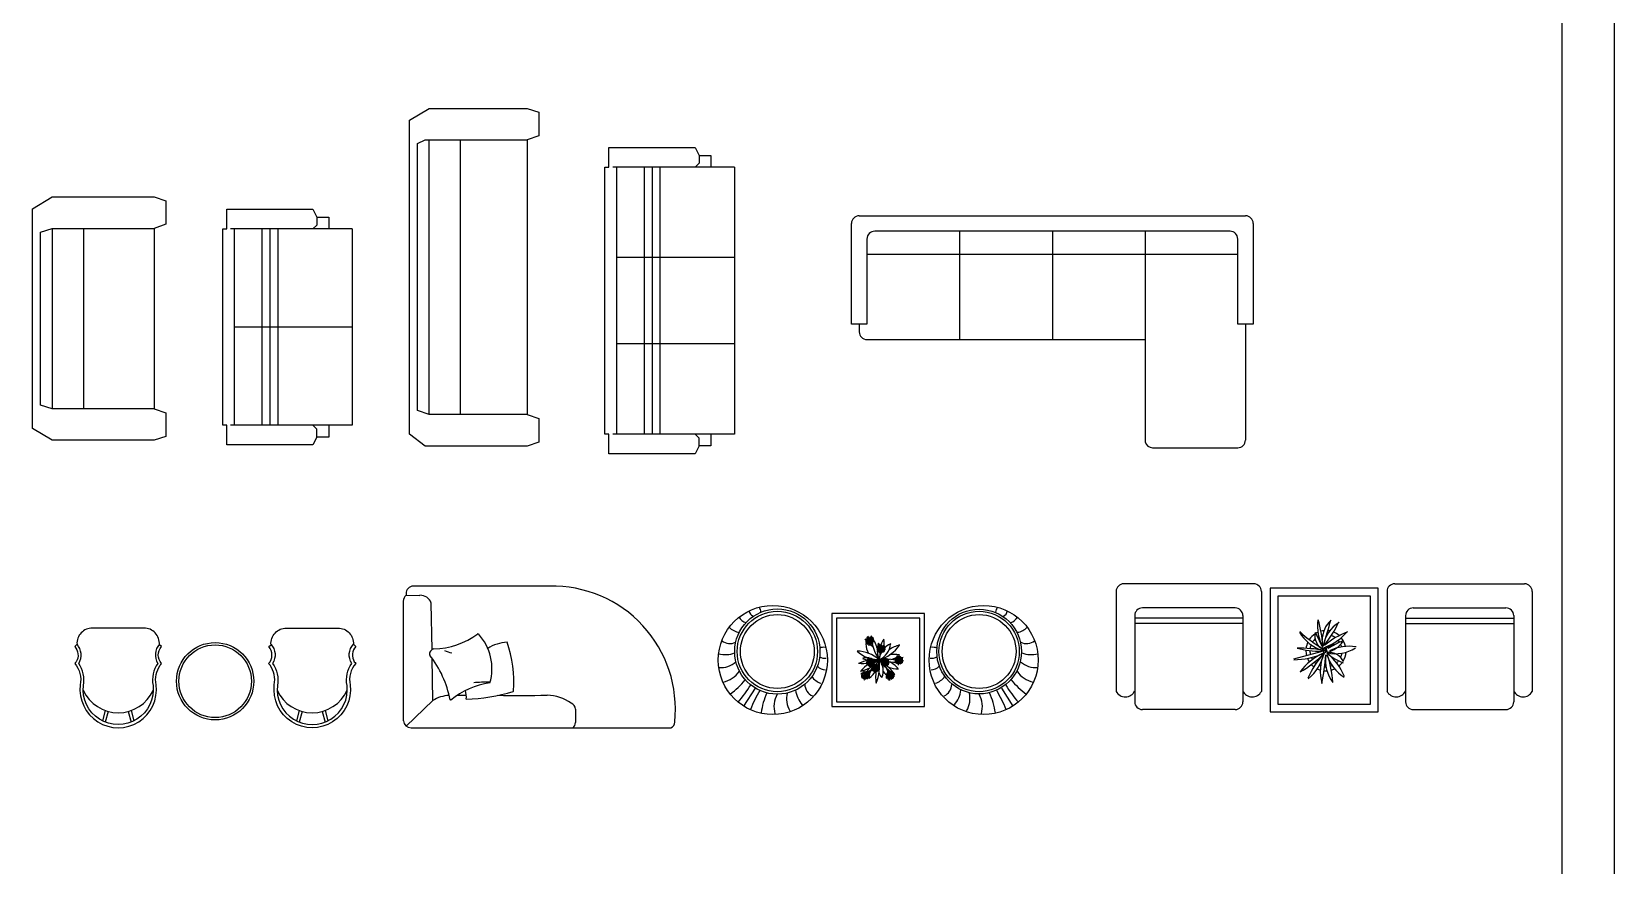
# Model space of a CAD drawing. Header units: inches. Extents: x 3.5 to 46, y 8.9 to 33.7.
# Drawn here: x 35.75 to 46, y 15.32 to 20.71 of the extents above; entities that cross this region are included whole.
import ezdxf

# ---------------------------------------------------------------- set-up
doc = ezdxf.new("R2010")
doc.units = ezdxf.units.IN
doc.header["$MEASUREMENT"] = 0
for name, color, linetype in [('02', 2, 'Continuous'), ('4', 4, 'Continuous'), ('kadrbm', 4, 'Continuous')]:
    doc.layers.add(name, color=color, linetype=linetype)

# ---------------------------------------------------------------- blocks, each defined once
blk = doc.blocks.new('kadrbm')
at = {"layer": 'kadrbm', "color": 4}
blk.add_lwpolyline([(0, 0), (0, 24.797), (21, 24.797), (21, 0), (0, 0)], close=True, dxfattribs=at)
blk.add_lwpolyline([(20.663, 0.326), (20.663, 24.46), (0.337, 24.46), (0.337, 0.326), (20.663, 0.326)], dxfattribs=at)

msp = doc.modelspace()

# ---------------------------------------------------------------- linework, layer by layer
at = {"layer": '02'}
for p, q in [((38.199, 20.136, 1.92), (38.326, 20.212, 1.92)), ((38.326, 20.212, 1.92), (38.961, 20.212, 1.92)), ((38.961, 20.212, 1.92), (39.037, 20.187, 1.92)), ((39.037, 20.187, 1.92), (39.037, 20.035, 1.92)), ((38.199, 18.104, 1.92), (38.199, 20.136, 1.92)), ((38.25, 19.984, 1.92), (38.301, 20.009, 1.92)), ((38.25, 18.257, 1.92), (38.25, 19.984, 1.92)), ((38.301, 20.009, 1.92), (38.961, 20.009, 1.92)), ((38.326, 18.231, 1.92), (38.326, 20.009, 1.92)), ((38.529, 18.231, 1.92), (38.529, 20.009, 1.92)), ((39.037, 20.035, 1.92), (38.961, 20.009, 1.92)), ((38.961, 20.009, 1.92), (38.961, 18.231, 1.92)), ((39.489, 19.832, 1.92), (39.489, 19.959, 1.92)), ((39.489, 19.959, 1.92), (40.048, 19.959, 1.92)), ((40.048, 19.959, 1.92), (40.073, 19.908, 1.92)), ((40.073, 19.908, 1.92), (40.15, 19.908, 1.92)), ((40.073, 19.908, 1.92), (40.073, 19.858, 1.92)), ((40.15, 19.908, 1.92), (40.15, 19.832, 1.92)), ((39.464, 19.832, 1.92), (39.489, 19.832, 1.92)), ((39.464, 18.105, 1.92), (39.464, 19.832, 1.92)), ((40.302, 19.832, 1.92), (39.515, 19.832, 1.92)), ((39.54, 18.105, 1.92), (39.54, 19.832, 1.92)), ((39.718, 19.832, 1.92), (39.718, 18.105, 1.92)), ((39.769, 19.832, 1.92), (39.769, 18.105, 1.92)), ((39.819, 19.832, 1.92), (39.819, 18.105, 1.92)), ((40.073, 19.858, 1.92), (40.048, 19.832, 1.92)), ((40.302, 19.832, 1.92), (40.302, 18.105, 1.92)), ((35.759, 19.563, 1.92), (35.886, 19.639, 1.92)), ((35.886, 19.639, 1.92), (36.546, 19.639, 1.92)), ((36.546, 19.639, 1.92), (36.623, 19.614, 1.92)), ((36.623, 19.614, 1.92), (36.623, 19.462, 1.92)), ((35.759, 18.141, 1.92), (35.759, 19.563, 1.92)), ((37.016, 19.432, 1.92), (37.016, 19.559, 1.92)), ((37.016, 19.559, 1.92), (37.574, 19.559, 1.92)), ((37.574, 19.559, 1.92), (37.6, 19.508, 1.92)), ((37.6, 19.508, 1.92), (37.676, 19.508, 1.92)), ((37.6, 19.508, 1.92), (37.6, 19.457, 1.92)), ((37.676, 19.508, 1.92), (37.676, 19.432, 1.92)), ((41.06, 18.817, 1.92), (41.06, 19.467, 1.92)), ((41.11, 19.517, 1.92), (43.61, 19.517, 1.92)), ((43.66, 19.467, 1.92), (43.66, 18.817, 1.92)), ((35.81, 19.411, 1.92), (35.886, 19.436, 1.92)), ((35.81, 18.293, 1.92), (35.81, 19.411, 1.92)), ((35.886, 19.436, 1.92), (36.546, 19.436, 1.92)), ((35.886, 19.436, 1.92), (35.886, 18.268, 1.92)), ((36.089, 19.436, 1.92), (36.089, 18.268, 1.92)), ((36.623, 19.462, 1.92), (36.546, 19.436, 1.92)), ((36.546, 19.436, 1.92), (36.546, 18.268, 1.92)), ((36.99, 19.432, 1.92), (37.016, 19.432, 1.92)), ((36.99, 18.162, 1.92), (36.99, 19.432, 1.92)), ((37.828, 19.432, 1.92), (37.041, 19.432, 1.92)), ((37.066, 18.162, 1.92), (37.066, 19.432, 1.92)), ((37.244, 19.432, 1.92), (37.244, 18.162, 1.92)), ((37.295, 19.432, 1.92), (37.295, 18.162, 1.92)), ((37.346, 19.432, 1.92), (37.346, 18.162, 1.92)), ((37.6, 19.457, 1.92), (37.574, 19.432, 1.92)), ((37.828, 19.432, 1.92), (37.828, 18.162, 1.92)), ((41.16, 19.367, 1.92), (41.16, 18.817, 1.92)), ((43.51, 19.417, 1.92), (41.21, 19.417, 1.92)), ((41.76, 19.417, 1.92), (41.76, 18.717, 1.92)), ((42.36, 19.417, 1.92), (42.36, 18.717, 1.92)), ((42.96, 19.417, 1.92), (42.96, 18.056, 1.92)), ((43.56, 18.817, 1.92), (43.56, 19.367, 1.92)), ((43.56, 19.267, 1.92), (41.16, 19.267, 1.92)), ((40.302, 19.248, 1.92), (39.54, 19.248, 1.92)), ((37.828, 18.797, 1.92), (37.066, 18.797, 1.92)), ((41.16, 18.817, 1.92), (41.06, 18.817, 1.92)), ((41.11, 18.817, 1.92), (41.11, 18.767, 1.92)), ((43.66, 18.817, 1.92), (43.56, 18.817, 1.92)), ((43.61, 18.817, 1.92), (43.61, 18.067, 1.92)), ((40.302, 18.689, 1.92), (39.54, 18.689, 1.92)), ((41.16, 18.717, 1.92), (42.96, 18.717, 1.92)), ((35.886, 18.268, 1.92), (35.81, 18.293, 1.92)), ((36.546, 18.268, 1.92), (35.886, 18.268, 1.92)), ((36.546, 18.268, 1.92), (36.623, 18.242, 1.92)), ((36.623, 18.242, 1.92), (36.623, 18.09, 1.92)), ((38.326, 18.231, 1.92), (38.25, 18.257, 1.92)), ((35.886, 18.065, 1.92), (35.759, 18.141, 1.92)), ((37.016, 18.162, 1.92), (36.99, 18.162, 1.92)), ((37.016, 18.035, 1.92), (37.016, 18.162, 1.92)), ((37.828, 18.162, 1.92), (37.041, 18.162, 1.92)), ((37.6, 18.137, 1.92), (37.574, 18.162, 1.92)), ((37.6, 18.086, 1.92), (37.6, 18.137, 1.92)), ((37.676, 18.162, 1.92), (37.676, 18.086, 1.92)), ((38.961, 18.231, 1.92), (38.326, 18.231, 1.92)), ((38.961, 18.231, 1.92), (39.037, 18.206, 1.92)), ((39.037, 18.206, 1.92), (39.037, 18.053, 1.92)), ((36.546, 18.065, 1.92), (35.886, 18.065, 1.92)), ((36.623, 18.09, 1.92), (36.546, 18.065, 1.92)), ((37.574, 18.035, 1.92), (37.016, 18.035, 1.92)), ((37.6, 18.086, 1.92), (37.574, 18.035, 1.92)), ((37.676, 18.086, 1.92), (37.6, 18.086, 1.92)), ((38.301, 18.028, 1.92), (38.199, 18.104, 1.92)), ((39.037, 18.053, 1.92), (38.961, 18.028, 1.92)), ((39.489, 18.105, 1.92), (39.464, 18.105, 1.92)), ((39.489, 17.978, 1.92), (39.489, 18.105, 1.92)), ((40.302, 18.105, 1.92), (39.515, 18.105, 1.92)), ((40.073, 18.08, 1.92), (40.048, 18.105, 1.92)), ((40.073, 18.029, 1.92), (40.073, 18.08, 1.92)), ((40.15, 18.105, 1.92), (40.15, 18.029, 1.92)), ((38.961, 18.028, 1.92), (38.301, 18.028, 1.92)), ((40.048, 17.978, 1.92), (39.489, 17.978, 1.92)), ((40.073, 18.029, 1.92), (40.048, 17.978, 1.92)), ((40.15, 18.029, 1.92), (40.073, 18.029, 1.92)), ((43.009, 18.017, 1.92), (43.56, 18.017, 1.92)), ((39.106, 17.122, 0.343), (38.214, 17.122, 0.343)), ((43.663, 17.137), (42.823, 17.137)), ((44.576, 17.137), (45.416, 17.137)), ((38.159, 17.025, 0.343), (38.159, 16.25, 0.343)), ((38.177, 17.063, 0.343), (38.266, 17.062, 0.343)), ((38.345, 16.711, 0.343), (38.339, 17.012, 0.343)), ((42.773, 17.087), (42.773, 16.441)), ((43.713, 17.087), (43.713, 16.441)), ((44.526, 17.087), (44.526, 16.441)), ((45.466, 17.087), (45.466, 16.441)), ((42.893, 16.931), (42.893, 16.374)), ((43.593, 16.915), (42.893, 16.915)), ((43.543, 16.981), (42.943, 16.981)), ((43.593, 16.931), (43.593, 16.374)), ((44.646, 16.931), (44.646, 16.374)), ((44.646, 16.915), (45.346, 16.915)), ((44.696, 16.981), (45.296, 16.981)), ((45.346, 16.931), (45.346, 16.374)), ((43.593, 16.881), (42.893, 16.881)), ((44.646, 16.881), (45.346, 16.881)), ((44.107, 16.7), (43.92, 16.65)), ((44.139, 16.725), (44.184, 16.75)), ((38.351, 16.383, 0.343), (38.346, 16.655, 0.343)), ((38.566, 16.415, 0.343), (38.506, 16.415, 0.343)), ((40.436, 16.463), (40.362, 16.346)), ((42.03, 16.463), (42.104, 16.346)), ((36.23, 16.317), (36.212, 16.25)), ((36.249, 16.312), (36.23, 16.242)), ((36.378, 16.312), (36.397, 16.242)), ((36.398, 16.317), (36.415, 16.25)), ((37.485, 16.317), (37.467, 16.25)), ((37.505, 16.312), (37.486, 16.242)), ((37.634, 16.312), (37.653, 16.242)), ((37.653, 16.317), (37.671, 16.25)), ((38.351, 16.383, 0.343), (38.177, 16.217, 0.343)), ((39.273, 16.327, 0.343), (39.273, 16.239, 0.343)), ((43.543, 16.324), (42.943, 16.324)), ((44.696, 16.324), (45.296, 16.324)), ((38.209, 16.206, 0.343), (39.89, 16.206, 0.343))]:
    msp.add_line(p, q, dxfattribs=at)
for points in [[(43.769, 17.108), (43.769, 16.308), (44.469, 16.308), (44.469, 17.108)], [(43.819, 17.058), (43.819, 16.358), (44.419, 16.358), (44.419, 17.058)], [(40.933, 16.344), (41.533, 16.344), (41.533, 16.944), (40.933, 16.944)], [(40.963, 16.374), (41.503, 16.374), (41.503, 16.914), (40.963, 16.914)]]:
    msp.add_lwpolyline(points, close=True, dxfattribs=at)
for points in [[(36.032, 16.622, -0.230676), (36.068, 16.483, 1.130279), (36.559, 16.484, -0.205956), (36.586, 16.61, -0.042235), (36.595, 16.621, -0.388686), (36.595, 16.732), (36.58, 16.743, 0.440011), (36.48, 16.851), (36.147, 16.851, 0.430773), (36.047, 16.746), (36.032, 16.732, -0.337855), (36.041, 16.632)], [(37.842, 16.633, 0.02246), (37.851, 16.622, 0.230676), (37.815, 16.483, -1.130341), (37.324, 16.484, 0.205956), (37.297, 16.61, 0.042235), (37.287, 16.621, 0.388686), (37.288, 16.732), (37.303, 16.743, -0.440011), (37.402, 16.851), (37.736, 16.851, -0.430773), (37.836, 16.746), (37.851, 16.732, 0.337855), (37.842, 16.632)], [(36.58, 16.746, 0.337855), (36.57, 16.622, 0.205956), (36.539, 16.48, -1.124625), (36.088, 16.48, 0.205956), (36.058, 16.622, 0.337855), (36.047, 16.746, 0.337855)], [(37.303, 16.746, -0.337855), (37.313, 16.622, -0.205956), (37.344, 16.48, 1.124625), (37.795, 16.48, -0.205956), (37.825, 16.622, -0.337855), (37.836, 16.746, -0.337855)], [(36.041, 16.633, -0.02246), (36.032, 16.622, -0.02246)]]:
    msp.add_lwpolyline(points, format="xyb", dxfattribs=at)
for centre, radius in [((40.551, 16.644), 0.353), ((40.58, 16.699), 0.276), ((40.58, 16.699), 0.26), ((40.58, 16.699), 0.239), ((41.915, 16.644), 0.353), ((41.886, 16.699), 0.274), ((41.886, 16.699), 0.26), ((41.886, 16.699), 0.239), ((36.941, 16.507), 0.25), ((36.941, 16.507), 0.235)]:
    msp.add_circle(centre, radius, dxfattribs=at)
for centre, radius, start, end in [((41.11, 19.467, 1.92), 0.05, 90, 180), ((43.61, 19.467, 1.92), 0.05, 0, 90), ((41.21, 19.367, 1.92), 0.05, 90, 180), ((43.51, 19.367, 1.92), 0.05, 0, 90), ((41.16, 18.767, 1.92), 0.05, 180, 270), ((43.009, 18.067, 1.92), 0.05, 192.6759, 270), ((43.56, 18.067, 1.92), 0.05, 270, 0), ((38.231, 17.07, 0.343), 0.0546, 107.7074, 187.4168), ((39.125, 16.327, 0.343), 0.795, 353.9619, 91.4141), ((42.823, 17.087), 0.05, 90, 180), ((43.663, 17.087), 0.05, 0, 90), ((44.576, 17.087), 0.05, 90, 180), ((45.416, 17.087), 0.05, 0, 90), ((38.209, 17.025, 0.343), 0.05, 130.5939, 179.9772), ((38.269, 16.988, 0.343), 0.0747, 19.2623, 92.229), ((40.393, 16.952), 0.068, 206.1897, 255.3718), ((40.447, 16.974), 0.0526, 193.1016, 242.9257), ((40.424, 16.953), 0.0494, 0.5279, 41.0085), ((42.042, 16.953), 0.0494, 138.9915, 179.4721), ((42.019, 16.974), 0.0526, 297.0743, 346.8984), ((42.073, 16.952), 0.068, 284.6282, 333.8103), ((42.943, 16.931), 0.05, 90, 180), ((43.543, 16.931), 0.05, 0, 90), ((44.366, 16.863), 0.29, 172.0464, 209.2724), ((43.293, 16.677), 0.82, 4.1768, 16.1059), ((35.135, 19.463), 9.384, 343.1, 344.1681), ((44.696, 16.931), 0.05, 90, 180), ((45.296, 16.931), 0.05, 0, 90), ((38.344, 17.217, 0.343), 0.501, 271.5036, 306.3218), ((38.642, 16.81, 0.343), 0.003, 43.0031, 126.3218), ((38.405, 16.589, 0.343), 0.328, 343.4849, 43.0031), ((40.349, 16.934), 0.112, 223.7824, 261.6299), ((42.117, 16.934), 0.112, 278.3701, 316.2176), ((44.587, 17.512), 0.927, 227.5232, 239.4062), ((44.184, 16.953), 0.258, 209.9306, 252.9527), ((44.131, 16.704), 0.13, 123.0749, 146.1374), ((44.153, 16.798), 0.0939, 165.9187, 246.4457), ((44.665, 17.054), 0.645, 200.7855, 211.5789), ((44.131, 16.704), 0.13, 113.635, 120.4363), ((44.131, 16.704), 0.13, 96.3918, 104.2793), ((44.131, 16.704), 0.104, 102.1679, 105.404), ((44.269, 16.777), 0.162, 130.0083, 182.7048), ((44.333, 16.697), 0.223, 121.6153, 170.1372), ((43.637, 17.146), 0.631, 319.6107, 336.1427), ((44.506, 16.258), 0.616, 112.5722, 128.3507), ((44.024, 17.027), 0.315, 289.6875, 320.5302), ((44.131, 16.704), 0.104, 85.5574, 87.8912), ((44.131, 16.704), 0.13, 79.4006, 84.9985), ((44.131, 16.704), 0.104, 53.8395, 70.5046), ((44.131, 16.704), 0.13, 48.7081, 68.0063), ((38.361, 16.684, 0.343), 0.032, 98.1272, 196.9629), ((38.525, 16.944, 0.343), 0.259, 247.2722, 258.4848), ((38.854, 16.472, 0.343), 0.289, 94.6149, 121.0252), ((38.045, 16.497, 0.343), 0.829, 356.33, 18.5328), ((40.273, 16.836), 0.0856, 232.3285, 295.766), ((40.877, 16.677), 0.0494, 76.3113, 116.7919), ((41.589, 16.677), 0.0494, 63.2081, 103.6887), ((42.193, 16.836), 0.0856, 244.234, 307.6715), ((43.943, 15.624), 1.097, 80.7455, 89.9594), ((44.081, 17.174), 0.473, 253.2117, 272.6473), ((44.131, 16.704), 0.13, 178.2998, 194.0093), ((44.131, 16.704), 0.13, 154.3606, 173.0558), ((44.131, 16.704), 0.104, 179.9063, 193.7576), ((44.131, 16.704), 0.104, 157.6452, 172.2569), ((44.131, 16.704), 0.104, 132.576, 146.8404), ((44.131, 16.704), 0.104, 116.9753, 122.3646), ((44.132, 16.725), 0.00576, 109.6875, 38.9221), ((44.195, 16.919), 0.234, 256.1764, 302.74), ((44.466, 16.214), 0.598, 112.1939, 122.6137), ((44.096, 16.865), 0.176, 285.5054, 324.7561), ((44.279, 16.448), 0.285, 80.5683, 116.0168), ((44.131, 16.704), 0.104, 31.9197, 40.9321), ((44.131, 16.704), 0.104, 13.5857, 24.3796), ((44.131, 16.704), 0.13, 12.2213, 40.4279), ((37.824, 16.27, 0.343), 0.648, 10.3713, 38.5808), ((40.242, 16.856), 0.177, 256.3269, 290.4035), ((40.212, 16.748), 0.153, 265.9938, 310.6689), ((40.89, 16.649), 0.068, 221.948, 271.1302), ((40.884, 16.708), 0.0526, 234.3941, 284.2182), ((41.582, 16.708), 0.0526, 255.7818, 305.6059), ((41.576, 16.649), 0.068, 268.8698, 318.052), ((42.254, 16.748), 0.153, 229.3311, 274.0062), ((42.224, 16.856), 0.177, 249.5965, 283.6731), ((43.921, 17.119), 0.473, 270.242, 294.0498), ((43.657, 17.121), 0.633, 298.9098, 316.6574), ((44.274, 16.332), 0.39, 114.3367, 142.802), ((44.131, 16.704), 0.13, 202.1556, 214.1729), ((44.59, 16.271), 0.63, 138.6584, 156.0848), ((43.82, 16.757), 0.306, 310.0008, 346.4192), ((44.131, 16.704), 0.104, 204.5784, 213.2064), ((44.131, 16.704), 0.13, 223.2309, 233.1529), ((44.131, 16.704), 0.104, 224.5489, 232.0982), ((44.131, 16.704), 0.104, 245.4643, 250.4248), ((44.375, 16.57), 0.281, 155.269, 195.9092), ((41.467, 16.953), 2.678, 350.1053, 354.1165), ((44.131, 16.704), 0.104, 264.544, 270.0245), ((44.364, 16.64), 0.236, 171.2259, 217.0636), ((43.932, 16.417), 0.34, 20.6384, 52.9635), ((44.156, 16.598), 0.0939, 20.8411, 100.5336), ((44.407, 17.023), 0.43, 231.4571, 247.4335), ((43.463, 16.447), 0.715, 4.3837, 18.8918), ((44.369, 16.741), 0.239, 195.1243, 240.0802), ((44.131, 16.704), 0.104, 286.14, 292.5752), ((44.131, 16.704), 0.104, 311.8118, 321.9456), ((44.131, 16.704), 0.13, 310.585, 324.5836), ((44.131, 16.704), 0.104, 335.8277, 351.8705), ((44.131, 16.704), 0.13, 328.6677, 356.2506), ((38.777, 16.019, 0.343), 0.48, 96.9341, 130.3061), ((38.716, 15.312, 0.343), 1.189, 90.0566, 94.8849), ((40.196, 16.664), 0.166, 281.3402, 326.3895), ((40.014, 16.797), 0.455, 304.9832, 321.9077), ((40.894, 16.602), 0.112, 215.69, 253.5374), ((41.572, 16.602), 0.112, 286.4626, 324.31), ((42.452, 16.797), 0.455, 218.0923, 235.0168), ((42.27, 16.664), 0.166, 213.6105, 258.6598), ((44.131, 16.704), 0.13, 244.0886, 253.4526), ((44.131, 16.704), 0.13, 264.0668, 272.6738), ((44.131, 16.704), 0.13, 285.241, 295.5014), ((36.314, 16.553), 0.25, 204.6808, 335.3192), ((37.569, 16.553), 0.25, 204.6808, 335.3192), ((38.472, 16.175, 0.343), 0.241, 93.9665, 120.3856), ((38.395, 16.402, 0.343), 0.172, 356.2998, 15.2795), ((38.523, 17.594, 0.343), 1.204, 272.0399, 286.7418), ((38.912, 26.156, 0.343), 9.741, 269.1506, 271.0472), ((38.869, 16.444, 0.343), 0.003, 286.7418, 356.33), ((39.083, 16.13, 0.343), 0.286, 55.4128, 88.498), ((39.719, 16.905), 0.808, 318.7099, 328.4488), ((41.158, 16.029), 0.808, 148.8711, 158.61), ((40.926, 16.242), 0.455, 155.4121, 172.3366), ((40.724, 16.342), 0.166, 150.9303, 195.9796), ((40.792, 16.395), 0.153, 166.6509, 211.3261), ((40.874, 16.471), 0.177, 186.9163, 220.993), ((40.843, 16.489), 0.0856, 181.5539, 244.9914), ((41.623, 16.489), 0.0856, 295.0086, 358.4461), ((41.592, 16.471), 0.177, 319.007, 353.0837), ((41.674, 16.395), 0.153, 328.6739, 13.3491), ((41.741, 16.342), 0.166, 344.0204, 29.0697), ((41.54, 16.242), 0.455, 7.6634, 24.5879), ((41.308, 16.029), 0.808, 21.39, 31.1289), ((42.747, 16.905), 0.808, 211.5512, 221.2901), ((42.832, 16.473), 0.0672, 208.1149, 334.3887), ((43.654, 16.473), 0.0672, 205.6113, 331.8851), ((44.585, 16.473), 0.0672, 208.1149, 334.3887), ((45.407, 16.473), 0.0672, 205.6113, 331.8851), ((38.465, 16.388, 0.343), 0.003, 190.3713, 310.3061), ((39.233, 16.327, 0.343), 0.04, 359.9772, 72.8506), ((42.943, 16.374), 0.05, 180, 270), ((43.543, 16.374), 0.05, 270, 0), ((44.696, 16.374), 0.05, 180, 270), ((45.296, 16.374), 0.05, 270, 0), ((38.209, 16.256, 0.343), 0.05, 186.3441, 269.9772), ((39.233, 16.239, 0.343), 0.04, 305.153, 359.9772), ((39.88, 16.24, 0.343), 0.0361, 286.5753, 4.7894)]:
    msp.add_arc(centre, radius, start, end, dxfattribs=at)
for points in [[(44.11, 16.704), (44.113, 16.687), (44.119, 16.704), (44.123, 16.687)], [(44.117, 16.73), (44.124, 16.687), (44.135, 16.723), (44.143, 16.698)]]:
    msp.add_solid(points, dxfattribs=at)
at = {"layer": '4'}
for centre, radius, start, end in [((41.464, 16.806), 0.276, 181.0347, 215.3335), ((40.962, 16.641), 0.276, 16.0441, 35.3335), ((41.099, 16.499), 0.202, 46.5624, 90.8436), ((41.236, 16.848), 0.202, 226.5624, 270.8436), ((41.148, 16.738), 0.0405, 46.5624, 90.8436), ((41.175, 16.808), 0.0405, 226.5624, 270.8436), ((41.172, 16.714), 0.0537, 85.5391, 114.6268), ((41.154, 16.817), 0.0537, 265.5391, 294.6268), ((41.184, 16.728), 0.0405, 101.2054, 142.1916), ((41.144, 16.793), 0.0405, 281.2054, 299.3927), ((41.253, 16.744), 0.0998, 177.3463, 214.3867), ((41.139, 16.65), 0.0998, 53.6976, 81.4479), ((41.162, 16.733), 0.0375, 91.7019, 101.5379), ((41.168, 16.804), 0.0375, 248.4565, 281.5379), ((41.205, 16.721), 0.0551, 122.4479, 148.7105), ((41.129, 16.796), 0.0551, 302.4479, 328.7105), ((41.179, 16.787), 0.02, 177.3463, 214.3867), ((41.156, 16.769), 0.02, 53.6976, 81.4479), ((41.144, 16.77), 0.0323, 306.2366, 355.5237), ((41.195, 16.742), 0.0323, 154.6443, 175.5237), ((41.121, 16.767), 0.0553, 16.0441, 35.3335), ((41.221, 16.8), 0.0553, 181.0347, 215.3335), ((41.117, 16.76), 0.0595, 337.9745, 7.6991), ((41.231, 16.745), 0.0595, 170.2861, 187.6991), ((41.206, 16.78), 0.0323, 162.7458, 201.4439), ((41.145, 16.777), 0.0323, 342.7458, 21.4439), ((41.201, 16.765), 0.0255, 113.8981, 174.104), ((41.166, 16.791), 0.0255, 293.8981, 354.104), ((41.163, 16.813), 0.0473, 285.4903, 325.7263), ((41.136, 16.705), 0.0743, 36.2562, 57.9103), ((41.236, 16.812), 0.0743, 216.2562, 237.9103), ((41.16, 16.754), 0.0212, 335.5328, 41.9453), ((41.185, 16.695), 0.0736, 73.8469, 97.4626), ((41.196, 16.838), 0.0736, 253.8469, 277.4626), ((41.195, 16.759), 0.0212, 203.2839, 221.9453), ((41.212, 16.774), 0.0367, 145.5383, 164.4558), ((41.208, 16.77), 0.0319, 214.1854, 235.0337), ((41.146, 16.788), 0.0367, 348.8253, 9.2585), ((41.158, 16.742), 0.0319, 4.6144, 28.6926), ((41.2, 16.786), 0.0306, 246.3876, 271.4044), ((41.215, 16.741), 0.0473, 105.4903, 123.6876), ((41.196, 16.742), 0.0323, 78.242, 101.2871), ((41.177, 16.737), 0.0306, 37.7343, 66.5513), ((41.183, 16.799), 0.0323, 285.0191, 307.5292), ((41.25, 16.756), 0.0405, 226.5624, 270.8436), ((41.222, 16.687), 0.0405, 46.5624, 90.8436), ((41.246, 16.662), 0.0537, 85.5391, 114.6268), ((41.228, 16.765), 0.0537, 265.5391, 294.6268), ((41.258, 16.676), 0.0405, 101.2054, 142.1916), ((41.218, 16.741), 0.0405, 281.2054, 299.3927), ((41.389, 16.705), 0.162, 162.7458, 201.4439), ((41.236, 16.681), 0.0375, 91.7019, 101.5379), ((41.243, 16.753), 0.0375, 248.4565, 281.5379), ((41.253, 16.736), 0.02, 177.3463, 214.3867), ((41.23, 16.717), 0.02, 53.6976, 81.4479), ((41.28, 16.669), 0.0551, 122.4479, 148.7105), ((41.203, 16.745), 0.0551, 302.4479, 328.7105), ((41.084, 16.694), 0.162, 342.7458, 21.4439), ((41.218, 16.718), 0.0323, 306.2366, 355.5237), ((41.269, 16.69), 0.0323, 154.6443, 175.5237), ((41.365, 16.633), 0.127, 113.8981, 174.104), ((41.187, 16.762), 0.127, 293.8981, 354.104), ((41.175, 16.874), 0.237, 285.4903, 325.7263), ((41.195, 16.715), 0.0553, 16.0441, 35.3335), ((41.295, 16.748), 0.0553, 181.0347, 215.3335), ((41.42, 16.675), 0.184, 145.5383, 164.4558), ((41.191, 16.708), 0.0595, 337.9745, 7.6991), ((41.305, 16.694), 0.0595, 170.2861, 187.6991), ((41.28, 16.728), 0.0323, 162.7458, 201.4439), ((41.219, 16.726), 0.0323, 342.7458, 21.4439), ((41.275, 16.713), 0.0255, 113.8981, 174.104), ((41.24, 16.739), 0.0255, 293.8981, 354.104), ((41.237, 16.762), 0.0473, 285.4903, 325.7263), ((41.26, 16.643), 0.0736, 73.8469, 97.4626), ((41.271, 16.787), 0.0736, 253.8469, 277.4626), ((41.211, 16.653), 0.0743, 36.2562, 57.9103), ((41.31, 16.76), 0.0743, 216.2562, 237.9103), ((41.234, 16.702), 0.0212, 335.5328, 41.9453), ((41.269, 16.707), 0.0212, 203.2839, 221.9453), ((41.286, 16.722), 0.0367, 145.5383, 164.4558), ((41.282, 16.719), 0.0319, 214.1854, 235.0337), ((41.22, 16.737), 0.0367, 348.8253, 9.2585), ((41.232, 16.69), 0.0319, 4.6144, 28.6926), ((41.274, 16.735), 0.0306, 246.3876, 271.4044), ((41.289, 16.689), 0.0473, 105.4903, 123.6876), ((41.27, 16.69), 0.0323, 78.242, 101.2871), ((41.251, 16.685), 0.0306, 37.7343, 66.5513), ((41.257, 16.748), 0.0323, 285.0191, 307.5292), ((41.087, 16.75), 0.184, 348.8253, 9.2585), ((41.434, 16.513), 0.237, 105.4903, 123.6876), ((41.218, 16.378), 0.268, 85.5391, 114.6268), ((41.127, 16.89), 0.268, 265.5391, 294.6268), ((41.278, 16.447), 0.202, 101.2054, 142.1916), ((41.17, 16.471), 0.188, 91.7019, 101.5379), ((41.201, 16.829), 0.188, 248.4565, 281.5379), ((41.003, 16.789), 0.276, 302.4479, 328.7105), ((41.386, 16.413), 0.276, 122.4479, 148.7105), ((41.153, 16.602), 0.0405, 46.5624, 90.8436), ((41.181, 16.672), 0.0405, 226.5624, 270.8436), ((41.177, 16.578), 0.0537, 85.5391, 114.6268), ((41.159, 16.68), 0.0537, 265.5391, 294.6268), ((41.189, 16.592), 0.0405, 101.2054, 142.1916), ((41.149, 16.656), 0.0405, 281.2054, 299.3927), ((41.167, 16.597), 0.0375, 91.7019, 101.5379), ((41.174, 16.668), 0.0375, 248.4565, 281.5379), ((41.161, 16.632), 0.02, 53.6976, 81.4479), ((41.184, 16.651), 0.02, 177.3463, 214.3867), ((41.211, 16.585), 0.0551, 122.4479, 148.7105), ((41.134, 16.66), 0.0551, 302.4479, 328.7105), ((41.149, 16.634), 0.0323, 306.2366, 355.5237), ((41.2, 16.605), 0.0323, 154.6443, 175.5237), ((41.126, 16.63), 0.0553, 16.0441, 35.3335), ((41.226, 16.663), 0.0553, 181.0347, 215.3335), ((41.078, 16.658), 0.162, 306.2366, 355.5237), ((41.122, 16.623), 0.0595, 337.9745, 7.6991), ((41.236, 16.609), 0.0595, 170.2861, 187.6991), ((41.211, 16.643), 0.0323, 162.7458, 201.4439), ((41.15, 16.641), 0.0323, 342.7458, 21.4439), ((41.207, 16.629), 0.0255, 113.8981, 174.104), ((41.171, 16.655), 0.0255, 293.8981, 354.104), ((41.169, 16.677), 0.0473, 285.4903, 325.7263), ((41.191, 16.558), 0.0736, 73.8469, 97.4626), ((41.142, 16.568), 0.0743, 36.2562, 57.9103), ((41.241, 16.675), 0.0743, 216.2562, 237.9103), ((41.165, 16.617), 0.0212, 335.5328, 41.9453), ((41.202, 16.702), 0.0736, 253.8469, 277.4626), ((41.201, 16.623), 0.0212, 203.2839, 221.9453), ((41.217, 16.637), 0.0367, 145.5383, 164.4558), ((41.185, 16.563), 0.0405, 46.5624, 90.8436), ((41.212, 16.633), 0.0405, 226.5624, 270.8436), ((41.151, 16.652), 0.0367, 348.8253, 9.2585), ((41.213, 16.634), 0.0319, 214.1854, 235.0337), ((41.163, 16.605), 0.0319, 4.6144, 28.6926), ((41.205, 16.65), 0.0306, 246.3876, 271.4044), ((41.22, 16.605), 0.0473, 105.4903, 123.6876), ((41.182, 16.601), 0.0306, 37.7343, 66.5513), ((41.201, 16.606), 0.0323, 78.242, 101.2871), ((41.188, 16.663), 0.0323, 285.0191, 307.5292), ((41.216, 16.612), 0.02, 177.3463, 214.3867), ((41.193, 16.594), 0.02, 53.6976, 81.4479), ((41.158, 16.592), 0.0553, 16.0441, 35.3335), ((41.258, 16.625), 0.0553, 181.0347, 215.3335), ((41.243, 16.604), 0.0323, 162.7458, 201.4439), ((41.182, 16.602), 0.0323, 342.7458, 21.4439), ((41.238, 16.59), 0.0255, 113.8981, 174.104), ((41.203, 16.616), 0.0255, 293.8981, 354.104), ((41.2, 16.638), 0.0473, 285.4903, 325.7263), ((41.249, 16.599), 0.0367, 145.5383, 164.4558), ((41.183, 16.613), 0.0367, 348.8253, 9.2585), ((40.944, 16.606), 0.298, 337.9745, 7.6991), ((41.252, 16.566), 0.0473, 105.4903, 123.6876), ((41.233, 16.567), 0.0323, 78.242, 101.2871), ((41.22, 16.624), 0.0323, 285.0191, 307.5292), ((41.286, 16.281), 0.368, 73.8469, 97.4626), ((41.341, 16.999), 0.368, 253.8469, 277.4626), ((41.16, 16.575), 0.106, 335.5328, 41.9453), ((41.041, 16.331), 0.371, 36.2562, 57.9103), ((41.538, 16.865), 0.371, 216.2562, 237.9103), ((41.249, 16.6), 0.0405, 46.5624, 90.8436), ((41.276, 16.669), 0.0405, 226.5624, 270.8436), ((41.254, 16.678), 0.0537, 265.5391, 294.6268), ((41.272, 16.575), 0.0537, 85.5391, 114.6268), ((41.284, 16.589), 0.0405, 101.2054, 142.1916), ((41.245, 16.654), 0.0405, 281.2054, 299.3927), ((41.263, 16.594), 0.0375, 91.7019, 101.5379), ((41.269, 16.666), 0.0375, 248.4565, 281.5379), ((41.306, 16.582), 0.0551, 122.4479, 148.7105), ((41.229, 16.658), 0.0551, 302.4479, 328.7105), ((41.257, 16.63), 0.02, 53.6976, 81.4479), ((41.28, 16.649), 0.02, 177.3463, 214.3867), ((41.244, 16.631), 0.0323, 306.2366, 355.5237), ((41.296, 16.603), 0.0323, 154.6443, 175.5237), ((41.322, 16.661), 0.0553, 181.0347, 215.3335), ((41.221, 16.628), 0.0553, 16.0441, 35.3335), ((41.332, 16.607), 0.0595, 170.2861, 187.6991), ((41.218, 16.621), 0.0595, 337.9745, 7.6991), ((41.307, 16.641), 0.0323, 162.7458, 201.4439), ((41.246, 16.638), 0.0323, 342.7458, 21.4439), ((41.296, 16.62), 0.0212, 203.2839, 221.9453), ((41.313, 16.635), 0.0367, 145.5383, 164.4558), ((41.302, 16.626), 0.0255, 113.8981, 174.104), ((41.266, 16.652), 0.0255, 293.8981, 354.104), ((41.264, 16.674), 0.0473, 285.4903, 325.7263), ((41.286, 16.556), 0.0736, 73.8469, 97.4626), ((41.261, 16.615), 0.0212, 335.5328, 41.9453), ((41.336, 16.673), 0.0743, 216.2562, 237.9103), ((41.237, 16.566), 0.0743, 36.2562, 57.9103), ((41.297, 16.7), 0.0736, 253.8469, 277.4626), ((41.246, 16.65), 0.0367, 348.8253, 9.2585), ((41.308, 16.631), 0.0319, 214.1854, 235.0337), ((41.258, 16.603), 0.0319, 4.6144, 28.6926), ((41.316, 16.602), 0.0473, 105.4903, 123.6876), ((41.301, 16.648), 0.0306, 246.3876, 271.4044), ((41.296, 16.603), 0.0323, 78.242, 101.2871), ((41.277, 16.598), 0.0306, 37.7343, 66.5513), ((41.283, 16.661), 0.0323, 285.0191, 307.5292), ((41.36, 16.739), 0.153, 246.3876, 271.4044), ((41.242, 16.493), 0.153, 37.7343, 66.5513), ((41.337, 16.518), 0.162, 78.242, 101.2871), ((41.272, 16.804), 0.162, 285.0191, 307.5292), ((41.339, 16.613), 0.0405, 46.5624, 90.8436), ((41.366, 16.682), 0.0405, 226.5624, 270.8436), ((41.362, 16.588), 0.0537, 85.5391, 114.6268), ((41.344, 16.691), 0.0537, 265.5391, 294.6268), ((41.375, 16.602), 0.0405, 101.2054, 142.1916), ((41.335, 16.667), 0.0405, 281.2054, 299.3927), ((41.353, 16.607), 0.0375, 91.7019, 101.5379), ((41.359, 16.679), 0.0375, 248.4565, 281.5379), ((41.32, 16.671), 0.0551, 302.4479, 328.7105), ((41.396, 16.596), 0.0551, 122.4479, 148.7105), ((41.37, 16.662), 0.02, 177.3463, 214.3867), ((41.347, 16.643), 0.02, 53.6976, 81.4479), ((41.334, 16.645), 0.0323, 306.2366, 355.5237), ((41.386, 16.616), 0.0323, 154.6443, 175.5237), ((41.412, 16.674), 0.0553, 181.0347, 215.3335), ((41.311, 16.641), 0.0553, 16.0441, 35.3335), ((41.422, 16.62), 0.0595, 170.2861, 187.6991), ((41.308, 16.634), 0.0595, 337.9745, 7.6991), ((41.397, 16.654), 0.0323, 162.7458, 201.4439), ((41.336, 16.652), 0.0323, 342.7458, 21.4439), ((41.386, 16.633), 0.0212, 203.2839, 221.9453), ((41.392, 16.639), 0.0255, 113.8981, 174.104), ((41.356, 16.665), 0.0255, 293.8981, 354.104), ((41.354, 16.688), 0.0473, 285.4903, 325.7263), ((41.376, 16.569), 0.0736, 73.8469, 97.4626), ((41.427, 16.686), 0.0743, 216.2562, 237.9103), ((41.327, 16.579), 0.0743, 36.2562, 57.9103), ((41.387, 16.713), 0.0736, 253.8469, 277.4626), ((41.351, 16.628), 0.0212, 335.5328, 41.9453), ((41.403, 16.648), 0.0367, 145.5383, 164.4558), ((41.336, 16.663), 0.0367, 348.8253, 9.2585), ((41.398, 16.645), 0.0319, 214.1854, 235.0337), ((41.348, 16.616), 0.0319, 4.6144, 28.6926), ((41.406, 16.615), 0.0473, 105.4903, 123.6876), ((41.391, 16.661), 0.0306, 246.3876, 271.4044), ((41.386, 16.616), 0.0323, 78.242, 101.2871), ((41.367, 16.611), 0.0306, 37.7343, 66.5513), ((41.373, 16.674), 0.0323, 285.0191, 307.5292), ((41.079, 16.77), 0.202, 281.2054, 299.3927), ((41.122, 16.516), 0.0405, 46.5624, 90.8436), ((41.149, 16.586), 0.0405, 226.5624, 270.8436), ((41.145, 16.492), 0.0537, 85.5391, 114.6268), ((41.127, 16.594), 0.0537, 265.5391, 294.6268), ((41.157, 16.506), 0.0405, 101.2054, 142.1916), ((41.117, 16.57), 0.0405, 281.2054, 299.3927), ((41.136, 16.511), 0.0375, 91.7019, 101.5379), ((41.142, 16.582), 0.0375, 248.4565, 281.5379), ((41.152, 16.565), 0.02, 177.3463, 214.3867), ((41.13, 16.546), 0.02, 53.6976, 81.4479), ((41.179, 16.499), 0.0551, 122.4479, 148.7105), ((41.102, 16.574), 0.0551, 302.4479, 328.7105), ((41.117, 16.548), 0.0323, 306.2366, 355.5237), ((41.169, 16.519), 0.0323, 154.6443, 175.5237), ((41.195, 16.577), 0.0553, 181.0347, 215.3335), ((41.094, 16.544), 0.0553, 16.0441, 35.3335), ((41.205, 16.523), 0.0595, 170.2861, 187.6991), ((41.09, 16.537), 0.0595, 337.9745, 7.6991), ((41.18, 16.557), 0.0323, 162.7458, 201.4439), ((41.119, 16.555), 0.0323, 342.7458, 21.4439), ((41.175, 16.543), 0.0255, 113.8981, 174.104), ((41.139, 16.569), 0.0255, 293.8981, 354.104), ((41.137, 16.591), 0.0473, 285.4903, 325.7263), ((41.159, 16.472), 0.0736, 73.8469, 97.4626), ((41.134, 16.531), 0.0212, 335.5328, 41.9453), ((41.11, 16.482), 0.0743, 36.2562, 57.9103), ((41.209, 16.589), 0.0743, 216.2562, 237.9103), ((41.17, 16.616), 0.0736, 253.8469, 277.4626), ((41.169, 16.537), 0.0212, 203.2839, 221.9453), ((41.186, 16.551), 0.0367, 145.5383, 164.4558), ((41.119, 16.566), 0.0367, 348.8253, 9.2585), ((41.181, 16.548), 0.0319, 214.1854, 235.0337), ((41.131, 16.519), 0.0319, 4.6144, 28.6926), ((41.174, 16.564), 0.0306, 246.3876, 271.4044), ((41.189, 16.519), 0.0473, 105.4903, 123.6876), ((41.15, 16.515), 0.0306, 37.7343, 66.5513), ((41.169, 16.52), 0.0323, 78.242, 101.2871), ((41.156, 16.577), 0.0323, 285.0191, 307.5292), ((41.334, 16.515), 0.162, 154.6443, 175.5237), ((41.209, 16.539), 0.0537, 85.5391, 114.6268), ((41.191, 16.641), 0.0537, 265.5391, 294.6268), ((41.221, 16.553), 0.0405, 101.2054, 142.1916), ((41.181, 16.617), 0.0405, 281.2054, 299.3927), ((41.199, 16.558), 0.0375, 91.7019, 101.5379), ((41.206, 16.629), 0.0375, 248.4565, 281.5379), ((41.243, 16.546), 0.0551, 122.4479, 148.7105), ((41.166, 16.621), 0.0551, 302.4479, 328.7105), ((41.181, 16.595), 0.0323, 306.2366, 355.5237), ((41.232, 16.567), 0.0323, 154.6443, 175.5237), ((41.154, 16.585), 0.0595, 337.9745, 7.6991), ((41.268, 16.57), 0.0595, 170.2861, 187.6991), ((41.174, 16.53), 0.0743, 36.2562, 57.9103), ((41.273, 16.637), 0.0743, 216.2562, 237.9103), ((41.223, 16.52), 0.0736, 73.8469, 97.4626), ((41.233, 16.663), 0.0736, 253.8469, 277.4626), ((41.197, 16.578), 0.0212, 335.5328, 41.9453), ((41.232, 16.584), 0.0212, 203.2839, 221.9453), ((41.514, 16.534), 0.298, 170.2861, 187.6991), ((41.245, 16.595), 0.0319, 214.1854, 235.0337), ((41.195, 16.566), 0.0319, 4.6144, 28.6926), ((41.237, 16.611), 0.0306, 246.3876, 271.4044), ((41.214, 16.562), 0.0306, 37.7343, 66.5513), ((41.335, 16.602), 0.106, 203.2839, 221.9453), ((41.397, 16.659), 0.159, 214.1854, 235.0337), ((41.281, 16.513), 0.0405, 46.5624, 90.8436), ((41.308, 16.583), 0.0405, 226.5624, 270.8436), ((41.304, 16.489), 0.0537, 85.5391, 114.6268), ((41.286, 16.591), 0.0537, 265.5391, 294.6268), ((41.316, 16.503), 0.0405, 101.2054, 142.1916), ((41.276, 16.567), 0.0405, 281.2054, 299.3927), ((41.147, 16.515), 0.159, 4.6144, 28.6926), ((41.301, 16.579), 0.0375, 248.4565, 281.5379), ((41.295, 16.508), 0.0375, 91.7019, 101.5379), ((41.311, 16.562), 0.02, 177.3463, 214.3867), ((41.288, 16.544), 0.02, 53.6976, 81.4479), ((41.338, 16.496), 0.0551, 122.4479, 148.7105), ((41.261, 16.571), 0.0551, 302.4479, 328.7105), ((41.276, 16.545), 0.0323, 306.2366, 355.5237), ((41.327, 16.517), 0.0323, 154.6443, 175.5237), ((41.353, 16.575), 0.0553, 181.0347, 215.3335), ((41.253, 16.542), 0.0553, 16.0441, 35.3335), ((41.364, 16.52), 0.0595, 170.2861, 187.6991), ((41.249, 16.535), 0.0595, 337.9745, 7.6991), ((41.338, 16.555), 0.0323, 162.7458, 201.4439), ((41.277, 16.552), 0.0323, 342.7458, 21.4439), ((41.334, 16.54), 0.0255, 113.8981, 174.104), ((41.298, 16.566), 0.0255, 293.8981, 354.104), ((41.296, 16.588), 0.0473, 285.4903, 325.7263), ((41.293, 16.529), 0.0212, 335.5328, 41.9453), ((41.269, 16.48), 0.0743, 36.2562, 57.9103), ((41.368, 16.587), 0.0743, 216.2562, 237.9103), ((41.318, 16.47), 0.0736, 73.8469, 97.4626), ((41.329, 16.613), 0.0736, 253.8469, 277.4626), ((41.328, 16.534), 0.0212, 203.2839, 221.9453), ((41.345, 16.549), 0.0367, 145.5383, 164.4558), ((41.278, 16.563), 0.0367, 348.8253, 9.2585), ((41.34, 16.545), 0.0319, 214.1854, 235.0337), ((41.29, 16.517), 0.0319, 4.6144, 28.6926), ((41.333, 16.561), 0.0306, 246.3876, 271.4044), ((41.347, 16.516), 0.0473, 105.4903, 123.6876), ((41.309, 16.512), 0.0306, 37.7343, 66.5513), ((41.328, 16.517), 0.0323, 78.242, 101.2871), ((41.315, 16.574), 0.0323, 285.0191, 307.5292)]:
    msp.add_arc(centre, radius, start, end, dxfattribs=at)

# ---------------------------------------------------------------- block references
at = {"layer": 'kadrbm'}
msp.add_blockref('kadrbm', (24.997, 8.889), dxfattribs=at)

doc.saveas('drawing.dxf')
